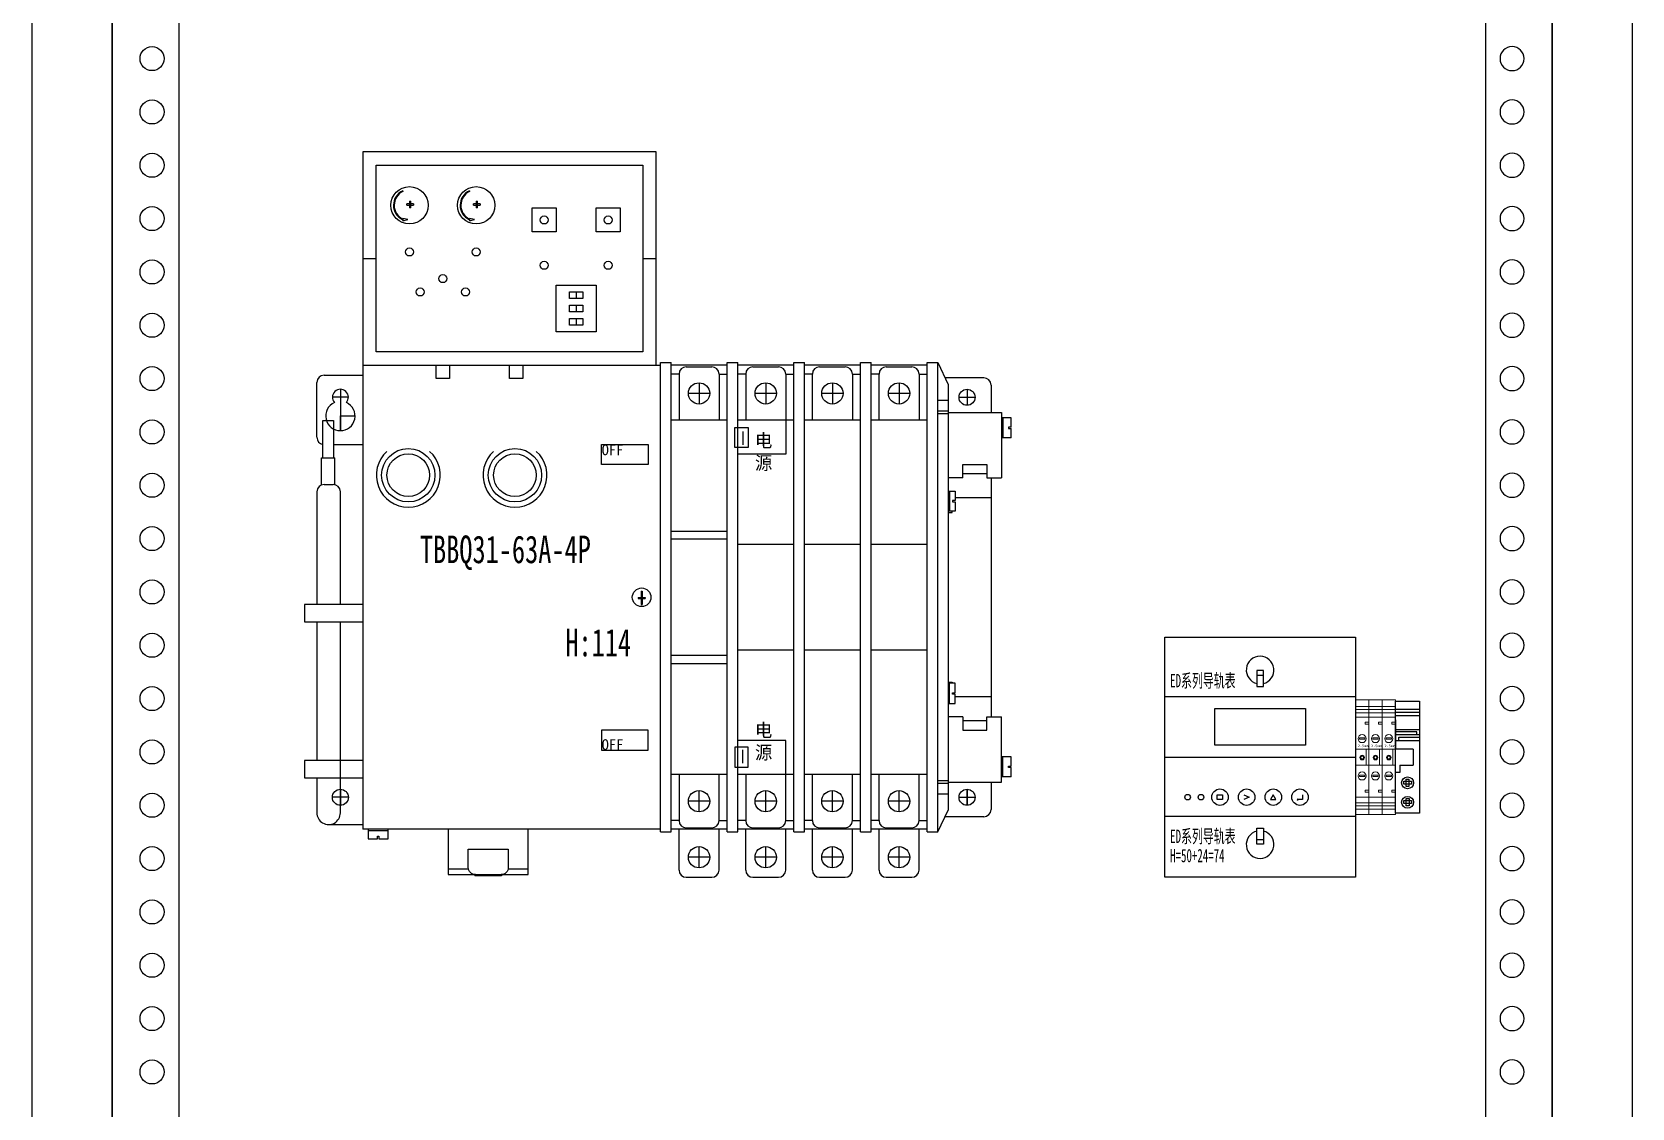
# Model space of a CAD drawing. Extents: x 1518997 to 1519597, y 398691 to 400291.
# Drawn here: x 1518997 to 1519597, y 399493 to 399896 of the extents above; entities that cross this region are included whole.
import ezdxf
from ezdxf.enums import TextEntityAlignment as Align

# ---------------------------------------------------------------- set-up
doc = ezdxf.new("R2010")
doc.units = 0
doc.header["$MEASUREMENT"] = 0
for name, color, linetype in [('01', 7, 'Continuous'), ('LY-JS-BJ', 7, 'Continuous'), ('LY-JS-YQJ', 7, 'Continuous'), ('布置图', 20, 'Continuous')]:
    doc.layers.add(name, color=color, linetype=linetype)
doc.layers.add('LY-二次控制图', color=7, linetype='Continuous', lineweight=18)
doc.styles.add('宋体', font='', dxfattribs={"width": 0.8, "height": 3.5})
doc.styles.get('宋体').set_extended_font_data('SimSun')

# ---------------------------------------------------------------- blocks, each defined once
blk = doc.blocks.new('端子堵头')
at = {"layer": 'LY-JS-YQJ'}
for p, q in [((0, 39.03), (9, 39.03)), ((0, 37.96), (9, 37.96)), ((0, 36.73), (9, 36.73)), ((0, 35), (0, 24)), ((0, 31.48), (9, 31.48)), ((7.97, 30.59), (0, 30.59)), ((7.97, 29.53), (7.97, 30.59)), ((9, 35), (9, 24)), ((9, 34.58), (9, 33.47)), ((0, 29.53), (9, 29.53)), ((0, 27.32), (9, 27.32)), ((1.25, 27.32), (1.25, 28.56)), ((1.25, 28.56), (9, 28.56)), ((6.66, 24), (0, 24)), ((6.66, 24), (6.66, 18)), ((1.59, 15.27), (0, 15.27)), ((1.59, 18), (1.59, 15.27)), ((1.59, 18), (6.66, 18))]:
    blk.add_line(p, q, dxfattribs=at)
for points in [[(0, 42), (9, 42), (9, 0), (0, 0)], [(3.2, 12.05), (6.01, 12.05), (6.01, 10.99), (3.2, 10.99)], [(5.06, 12.84), (5.06, 10.03), (3.99, 10.03), (3.99, 12.84)], [(3.2, 4.76), (6.01, 4.76), (6.01, 3.69), (3.2, 3.69)], [(5.13, 5.6), (5.13, 2.79), (4.06, 2.79), (4.06, 5.6)]]:
    blk.add_lwpolyline(points, close=True, dxfattribs=at)
for centre in [(4.54, 11.43), (4.54, 4.14)]:
    blk.add_circle(centre, 2.23, dxfattribs=at)
blk = doc.blocks.new('A$C03D07FCC')
for p, q in [((0, 19.03), (5, 19.03)), ((5, 19.03), (10, 19.03)), ((0, 17.96), (5, 17.96)), ((0, 16.73), (5, 16.73)), ((5, 13.21), (3.66, 13.21)), ((3.66, 13.21), (3.66, 12.43)), ((3.66, 12.43), (5, 12.43)), ((5, 17.96), (10, 17.96)), ((5, 16.73), (10, 16.73)), ((5, 12.43), (5, 11.32)), ((10, 13.21), (8.66, 13.21)), ((8.66, 13.21), (8.66, 12.43)), ((8.66, 12.43), (10, 12.43)), ((0, 3), (5, 3)), ((4.07, 3), (4.07, -3)), ((5, 3), (10, 3)), ((9.07, 3), (9.07, -3)), ((0, -3), (5, -3)), ((5, -3), (10, -3)), ((0, -17.12), (5, -17.12)), ((5, -12.33), (3.66, -12.33)), ((3.66, -12.33), (3.66, -13.11)), ((3.66, -13.11), (5, -13.11)), ((5, -17.12), (10, -17.12)), ((10, -12.33), (8.66, -12.33)), ((8.66, -12.33), (8.66, -13.11)), ((8.66, -13.11), (10, -13.11)), ((0, -18.19), (5, -18.19)), ((0, -19.42), (5, -19.42)), ((5, -18.19), (10, -18.19)), ((5, -19.42), (10, -19.42))]:
    blk.add_line(p, q)
at = {"color": 2}
for p, q in [((10, 19.03), (15, 19.03)), ((10, 17.96), (15, 17.96)), ((10, 16.73), (15, 16.73)), ((10, 12.43), (10, 11.32)), ((15, 13.21), (13.66, 13.21)), ((13.66, 13.21), (13.66, 12.43)), ((13.66, 12.43), (15, 12.43)), ((15, 12.43), (15, 11.32)), ((10, 3), (15, 3)), ((14.07, 3), (14.07, -3)), ((10, -3), (15, -3)), ((10, -17.12), (15, -17.12)), ((15, -12.33), (13.66, -12.33)), ((13.66, -12.33), (13.66, -13.11)), ((13.66, -13.11), (15, -13.11)), ((10, -18.19), (15, -18.19)), ((10, -19.42), (15, -19.42))]:
    blk.add_line(p, q, dxfattribs=at)
for points in [[(0, 21.5), (5, 21.5), (5, -21.5), (0, -21.5)], [(5, 21.5), (10, 21.5), (10, -21.5), (5, -21.5)], [(0, 15), (5, 15), (5, -15), (0, -15)], [(5, 15), (10, 15), (10, -15), (5, -15)], [(1.47, 7.3), (3.53, 7.3), (3.53, 6.79), (1.47, 6.79)], [(6.47, 7.3), (8.53, 7.3), (8.53, 6.79), (6.47, 6.79)], [(1.47, -6.71), (3.53, -6.71), (3.53, -7.23), (1.47, -7.23)], [(6.47, -6.71), (8.53, -6.71), (8.53, -7.23), (6.47, -7.23)]]:
    blk.add_lwpolyline(points, close=True)
for points in [[(10, 21.5), (15, 21.5), (15, -21.5), (10, -21.5)], [(10, 15), (15, 15), (15, -15), (10, -15)], [(11.47, 7.3), (13.53, 7.3), (13.53, 6.79), (11.47, 6.79)], [(11.47, -6.71), (13.53, -6.71), (13.53, -7.23), (11.47, -7.23)]]:
    blk.add_lwpolyline(points, close=True, dxfattribs=at)
for centre, radius in [((2.5, 7), 1.5), ((7.5, 7), 1.5), ((2.52, -0.08), 0.879), ((2.52, -0.08), 0.879), ((2.52, -0.08), 0.59), ((7.52, -0.08), 0.879), ((7.52, -0.08), 0.879), ((7.52, -0.08), 0.59), ((2.5, -7), 1.5), ((7.5, -7), 1.5)]:
    blk.add_circle(centre, radius)
for centre, radius in [((12.5, 7), 1.5), ((12.52, -0.08), 0.879), ((12.52, -0.08), 0.879), ((12.52, -0.08), 0.59), ((12.5, -7), 1.5)]:
    blk.add_circle(centre, radius, dxfattribs=at)
at = {"layer": 'LY-二次控制图', "lineweight": -3}
blk.add_blockref('端子堵头', (15, -21), dxfattribs=at)
at = {"char_height": 1, "width": 2.5692, "attachment_point": 1}
for insert in [(0.91, 4.81), (5.91, 4.81)]:
    blk.add_mtext('2.5mm', dxfattribs=dict(at, insert=insert))
at = {"color": 2, "insert": (10.91, 4.81), "char_height": 1, "width": 2.5692, "attachment_point": 1}
blk.add_mtext('2.5mm', dxfattribs=at)
blk = doc.blocks.new('双电源TBBQ31-63A-4P-2022.4')
at = {"color": 0}
for p, q in [((131.93, 172.96), (21.93, 172.96)), ((21.93, 172.96), (21.93, 133.06)), ((131.93, 133.06), (131.93, 172.96)), ((36.93, 158.41), (36.93, 158.14)), ((61.93, 158.41), (61.93, 158.14)), ((40.93, 153.46), (38.43, 153.46)), ((38.43, 152.96), (40.93, 152.96)), ((39.43, 154.46), (39.43, 151.96)), ((39.93, 151.96), (39.93, 154.46)), ((65.93, 153.46), (63.43, 153.46)), ((63.43, 152.96), (65.93, 152.96)), ((64.43, 154.46), (64.43, 151.96)), ((64.93, 151.96), (64.93, 154.46)), ((36.93, 147.78), (36.93, 147.78)), ((61.93, 147.78), (61.93, 147.78)), ((21.93, 133.06), (26.93, 133.06)), ((21.93, 132.86), (21.93, -81.04)), ((26.93, 132.86), (21.93, 132.86)), ((126.93, 133.06), (131.93, 133.06)), ((131.93, 132.86), (126.93, 132.86)), ((131.93, 92.96), (131.93, 132.86)), ((101.93, 120.46), (101.93, 117.96)), ((101.93, 115.46), (101.93, 112.96)), ((101.93, 110.46), (101.93, 107.96)), ((21.93, 92.96), (133.5, 92.96)), ((133.5, 93.96), (137.5, 93.96)), ((133.5, -82.04), (133.5, 93.96)), ((137.5, -82.04), (137.5, 93.96)), ((158.5, 92.96), (137.5, 92.96)), ((143.21, 92.41), (152.79, 92.41)), ((158.5, 93.96), (162.5, 93.96)), ((158.5, -82.04), (158.5, 93.96)), ((162.5, -82.04), (162.5, 93.96)), ((183.5, 92.96), (162.5, 92.96)), ((168.21, 92.41), (177.79, 92.41)), ((183.5, 93.96), (187.5, 93.96)), ((183.5, -82.04), (183.5, 93.96)), ((187.5, -82.04), (187.5, 93.96)), ((208.5, 92.96), (187.5, 92.96)), ((193.21, 92.41), (202.79, 92.41)), ((208.5, 93.96), (212.5, 93.96)), ((208.5, -82.04), (208.5, 93.96)), ((212.5, -82.04), (212.5, 93.96)), ((233.5, 92.96), (212.5, 92.96)), ((218.21, 92.41), (227.79, 92.41)), ((233.5, -82.04), (233.5, 93.96)), ((233.5, 93.96), (237.5, 93.96)), ((237.5, -82.04), (237.5, 93.96)), ((237.5, 93.96), (241.48, 85.75)), ((4.7, 65.96), (4.7, 86.56)), ((7.41, 89.27), (21.93, 89.27)), ((140.5, 89.7), (137.5, 89.7)), ((140.5, 89.7), (140.5, 72.41)), ((140.5, 89.7), (140.5, 89.7)), ((148, 86.41), (148, 78.41)), ((155.5, 89.7), (155.5, 72.41)), ((155.5, 89.7), (158.5, 89.7)), ((165.5, 89.7), (162.5, 89.7)), ((165.5, 89.7), (165.5, 72.41)), ((165.5, 89.7), (165.5, 89.7)), ((173, 86.41), (173, 78.41)), ((180.5, 89.7), (183.5, 89.7)), ((180.5, 89.7), (180.5, 59.7)), ((190.5, 89.7), (187.5, 89.7)), ((190.5, 72.41), (190.5, 89.7)), ((190.5, 89.7), (190.5, 89.7)), ((198, 86.41), (198, 78.41)), ((205.5, 89.7), (205.5, 72.41)), ((205.5, 89.7), (208.5, 89.7)), ((215.5, 89.7), (212.5, 89.7)), ((215.5, 72.41), (215.5, 89.7)), ((215.5, 89.7), (215.5, 89.7)), ((223, 86.41), (223, 78.41)), ((230.5, 89.7), (230.5, 72.41)), ((230.5, 89.7), (233.5, 89.7)), ((254.79, 88.25), (240.27, 88.25)), ((241.48, 85.75), (241.48, -73.83)), ((257.5, 85.54), (257.5, 75.25)), ((152, 82.41), (144, 82.41)), ((158.5, 82.41), (158.5, 82.41)), ((177, 82.41), (169, 82.41)), ((183.5, 82.41), (183.5, 82.41)), ((202, 82.41), (194, 82.41)), ((208.5, 82.41), (208.5, 82.41)), ((227, 82.41), (219, 82.41)), ((233.5, 82.41), (233.5, 82.41)), ((241.48, 79.75), (237.5, 79.75)), ((13.5, 73.96), (19, 73.96)), ((13.5, 68.46), (13.5, 73.96)), ((158.5, 72.41), (137.5, 72.41)), ((183.5, 72.41), (162.5, 72.41)), ((208.5, 72.41), (187.5, 72.41)), ((233.5, 72.41), (212.5, 72.41)), ((241.48, 75.75), (237.5, 75.75)), ((241.48, 74.75), (237.5, 74.75)), ((265, 73.29), (261.48, 73.29)), ((261.98, 73.29), (261.98, 65.75)), ((265, 69.77), (265, 73.29)), ((265, 69.77), (264, 69.77)), ((264, 69.77), (264, 69.27)), ((264, 69.27), (265, 69.27)), ((265, 65.75), (265, 69.27)), ((10.98, 63.25), (21.93, 63.25)), ((265, 65.75), (261.48, 65.75)), ((6.48, 48.09), (6.48, 58.25)), ((6.48, 58.25), (11.48, 58.25)), ((11.48, 48.16), (11.48, 58.25)), ((180.5, 59.7), (162.5, 59.7)), ((7.41, 48.25), (10.79, 48.25)), ((246.98, 50.75), (241.48, 50.75)), ((255.98, 52.25), (246.98, 52.25)), ((255.98, 50.75), (261.48, 50.75)), ((257.5, 50.75), (257.5, -38.83)), ((4.7, 45.54), (4.7, 3.25)), ((13.5, 3.25), (13.5, 45.54)), ((241.48, 45.75), (244, 45.75)), ((241.98, 45.75), (241.98, 38.21)), ((244, 42.23), (243, 42.23)), ((243, 42.23), (243, 41.73)), ((244, 45.75), (244, 42.23)), ((257.5, 43.25), (244, 43.25)), ((244, 38.21), (241.48, 38.21)), ((241.48, 37.75), (242.95, 37.75)), ((242.95, 37.75), (242.95, 38.21)), ((243, 41.73), (244, 41.73)), ((244, 41.73), (244, 38.21)), ((137.5, 30.75), (158.5, 30.75)), ((158.5, 27.75), (137.5, 27.75)), ((183.5, 25.75), (162.5, 25.75)), ((208.5, 25.75), (187.5, 25.75)), ((233.5, 25.75), (212.5, 25.75)), ((126.28, 8.25), (126.68, 8.25)), ((126.28, 8.25), (126.28, 3.25)), ((126.68, 8.25), (126.68, 3.25)), ((125.18, 5.95), (127.78, 5.95)), ((125.18, 5.95), (125.18, 5.55)), ((125.18, 5.55), (127.78, 5.55)), ((126.28, 3.25), (126.68, 3.25)), ((127.78, 5.95), (127.78, 5.55)), ((4.7, -3.25), (4.7, -55.25)), ((13.5, -74.85), (13.5, -3.25)), ((158.5, -15.83), (137.5, -15.83)), ((183.5, -13.83), (162.5, -13.83)), ((208.5, -13.83), (187.5, -13.83)), ((233.5, -13.83), (212.5, -13.83)), ((137.5, -18.83), (158.5, -18.83)), ((241.48, -25.83), (242.95, -25.83)), ((244, -26.29), (241.48, -26.29)), ((241.98, -33.83), (241.98, -26.29)), ((242.95, -25.83), (242.95, -26.29)), ((243, -30.31), (243, -29.81)), ((243, -29.81), (244, -29.81)), ((244, -29.81), (244, -26.29)), ((241.48, -33.83), (244, -33.83)), ((244, -30.31), (243, -30.31)), ((244, -33.83), (244, -30.31)), ((257.5, -31.33), (244, -31.33)), ((246.98, -38.83), (241.48, -38.83)), ((255.98, -40.33), (246.98, -40.33)), ((255.98, -38.83), (261.48, -38.83)), ((180.5, -47.78), (162.5, -47.78)), ((180.5, -77.78), (180.5, -47.78)), ((265, -53.83), (261.48, -53.83)), ((261.98, -61.37), (261.98, -53.83)), ((265, -57.35), (265, -53.83)), ((264, -57.85), (264, -57.35)), ((264, -57.35), (265, -57.35)), ((265, -57.85), (264, -57.85)), ((265, -61.37), (265, -57.85)), ((4.7, -61.75), (4.7, -74.91)), ((158.5, -60.49), (137.5, -60.49)), ((140.5, -60.49), (140.5, -77.78)), ((155.5, -77.78), (155.5, -60.49)), ((183.5, -60.49), (162.5, -60.49)), ((165.5, -60.49), (165.5, -77.78)), ((208.5, -60.49), (187.5, -60.49)), ((190.5, -77.78), (190.5, -60.49)), ((205.5, -77.78), (205.5, -60.49)), ((233.5, -60.49), (212.5, -60.49)), ((215.5, -77.78), (215.5, -60.49)), ((230.5, -77.78), (230.5, -60.49)), ((241.48, -62.83), (237.5, -62.83)), ((241.48, -63.83), (237.5, -63.83)), ((257.5, -63.33), (257.5, -73.62)), ((265, -61.37), (261.48, -61.37)), ((152, -70.49), (144, -70.49)), ((148, -74.49), (148, -66.49)), ((158.5, -70.49), (158.5, -70.49)), ((177, -70.49), (169, -70.49)), ((173, -74.49), (173, -66.49)), ((183.5, -70.49), (183.5, -70.49)), ((202, -70.49), (194, -70.49)), ((198, -74.49), (198, -66.49)), ((208.5, -70.49), (208.5, -70.49)), ((227, -70.49), (219, -70.49)), ((223, -74.49), (223, -66.49)), ((233.5, -70.49), (233.5, -70.49)), ((241.48, -67.83), (237.5, -67.83)), ((248.5, -66.04), (248.5, -72.04)), ((13.5, -74.85), (13.5, -74.85)), ((140.5, -77.78), (137.5, -77.78)), ((140.5, -77.78), (140.5, -77.78)), ((155.5, -77.78), (158.5, -77.78)), ((165.5, -77.78), (162.5, -77.78)), ((165.5, -77.78), (165.5, -77.78)), ((180.5, -77.78), (183.5, -77.78)), ((190.5, -77.78), (187.5, -77.78)), ((190.5, -77.78), (190.5, -77.78)), ((205.5, -77.78), (208.5, -77.78)), ((215.5, -77.78), (212.5, -77.78)), ((215.5, -77.78), (215.5, -77.78)), ((230.5, -77.78), (233.5, -77.78)), ((237.5, -82.04), (241.48, -73.83)), ((254.79, -76.33), (240.27, -76.33)), ((9.1, -79.25), (21.93, -79.25)), ((133.5, -81.04), (21.93, -81.04)), ((23.94, -81.04), (23.94, -84.56)), ((23.94, -81.54), (31.48, -81.54)), ((27.46, -84.56), (27.46, -83.56)), ((27.46, -83.56), (27.96, -83.56)), ((27.96, -83.56), (27.96, -84.56)), ((31.48, -84.56), (31.48, -81.04)), ((53.98, -81.04), (53.98, -98.04)), ((83.98, -98.04), (83.98, -81.04)), ((133.5, -82.04), (137.5, -82.04)), ((158.5, -81.04), (137.5, -81.04)), ((140.5, -96.33), (140.5, -81.04)), ((143.21, -80.49), (152.79, -80.49)), ((155.5, -96.33), (155.5, -81.04)), ((158.5, -82.04), (162.5, -82.04)), ((183.5, -81.04), (162.5, -81.04)), ((165.5, -96.33), (165.5, -81.04)), ((168.21, -80.49), (177.79, -80.49)), ((180.5, -96.33), (180.5, -81.04)), ((183.5, -82.04), (187.5, -82.04)), ((208.5, -81.04), (187.5, -81.04)), ((190.5, -96.33), (190.5, -81.04)), ((193.21, -80.49), (202.79, -80.49)), ((205.5, -96.33), (205.5, -81.04)), ((208.5, -82.04), (212.5, -82.04)), ((233.5, -81.04), (212.5, -81.04)), ((215.5, -96.33), (215.5, -81.04)), ((218.21, -80.49), (227.79, -80.49)), ((230.5, -96.33), (230.5, -81.04)), ((233.5, -82.04), (237.5, -82.04)), ((23.94, -84.56), (27.46, -84.56)), ((27.96, -84.56), (31.48, -84.56)), ((148, -95.49), (148, -87.49)), ((173, -95.49), (173, -87.49)), ((198, -95.49), (198, -87.49)), ((223, -95.49), (223, -87.49)), ((152, -91.49), (144, -91.49)), ((177, -91.49), (169, -91.49)), ((202, -91.49), (194, -91.49)), ((227, -91.49), (219, -91.49)), ((53.98, -98.04), (83.98, -98.04)), ((63.98, -98.03), (63.98, -98.54)), ((73.98, -98.03), (73.98, -98.54)), ((143.21, -99.04), (152.79, -99.04)), ((155.5, -96.33), (155.5, -96.33)), ((168.21, -99.04), (177.79, -99.04)), ((193.21, -99.04), (202.79, -99.04)), ((218.21, -99.04), (227.79, -99.04))]:
    blk.add_line(p, q, dxfattribs=at)
blk.add_line((21.93, 92.96), (131.93, 92.96))
at = {"color": 1}
for p, q in [((16.5, 80.96), (10.5, 80.96)), ((13.5, 83.96), (13.5, 68.46)), ((245.5, 80.96), (251.5, 80.96)), ((248.5, 83.96), (248.5, 77.96)), ((16.5, -69.04), (10.5, -69.04)), ((13.5, -66.04), (13.5, -72.04)), ((245.5, -69.04), (251.5, -69.04)), ((248.5, -72.04), (248.5, -66.04))]:
    blk.add_line(p, q, dxfattribs=at)
at = {"color": 0, "lineweight": -3}
for p, q in [((164.48, 68.2), (164.48, 63.2)), ((164.48, -56.28), (164.48, -51.28))]:
    blk.add_line(p, q, dxfattribs=at)
at = {"color": 0}
for points in [[(26.93, 167.96), (126.93, 167.96), (126.93, 97.96), (26.93, 97.96)], [(85.43, 151.96), (94.43, 151.96), (94.43, 142.96), (85.43, 142.96)], [(109.43, 151.96), (118.43, 151.96), (118.43, 142.96), (109.43, 142.96)], [(38.8, 147.62), (36.88, 148.05), (36.88, 147.19)], [(63.8, 147.62), (61.88, 148.05), (61.88, 147.19)], [(94.43, 122.96), (109.43, 122.96), (109.43, 105.46), (94.43, 105.46)], [(99.43, 120.46), (104.43, 120.46), (104.43, 117.96), (99.43, 117.96)], [(99.43, 115.46), (104.43, 115.46), (104.43, 112.96), (99.43, 112.96)], [(99.43, 110.46), (104.43, 110.46), (104.43, 107.96), (99.43, 107.96)], [(161.48, 69.7), (166.48, 69.7), (166.48, 62.2), (161.48, 62.2)], [(111.48, 63.25), (128.98, 63.25), (128.98, 55.75), (111.48, 55.75)], [(111.48, -51.33), (128.98, -51.33), (128.98, -43.83), (111.48, -43.83)], [(161.48, -57.78), (166.48, -57.78), (166.48, -50.28), (161.48, -50.28)]]:
    blk.add_lwpolyline(points, close=True, dxfattribs=at)
for points in [[(38.43, 152.96), (38.43, 153.46)], [(39.43, 154.46), (39.93, 154.46)], [(39.93, 151.96), (39.43, 151.96)], [(40.93, 153.46), (40.93, 152.96)], [(63.43, 152.96), (63.43, 153.46)], [(64.43, 154.46), (64.93, 154.46)], [(64.93, 151.96), (64.43, 151.96)], [(65.93, 153.46), (65.93, 152.96)], [(54.43, 92.96), (54.43, 87.96), (49.43, 87.96), (49.43, 92.96)], [(81.93, 92.96), (81.93, 87.96), (76.93, 87.96), (76.93, 92.96)], [(6.98, 58.25), (6.98, 72.25), (10.98, 72.25), (10.98, 58.25)], [(241.48, 75.25), (261.48, 75.25), (261.48, 50.75)], [(246.98, 50.75), (246.98, 55.75), (255.98, 55.75), (255.98, 50.75)], [(21.93, 3.25), (0, 3.25), (0, -3.25), (21.93, -3.25)], [(241.48, -63.33), (261.48, -63.33), (261.48, -38.83)], [(246.98, -38.83), (246.98, -43.83), (255.98, -43.83), (255.98, -38.83)], [(21.93, -55.25), (0, -55.25), (0, -61.75), (21.93, -61.75)], [(61.48, -96.04), (53.98, -96.04)], [(73.98, -98.54), (63.98, -98.54)], [(83.98, -96.04), (76.48, -96.04)]]:
    blk.add_lwpolyline(points, dxfattribs=at)
blk.add_lwpolyline([(64.19, -98.04, -0.414214), (61.48, -95.33), (61.48, -88.54), (76.48, -88.54), (76.48, -95.33, -0.414214), (73.77, -98.04)], format="xyb", dxfattribs=at)
for centre, radius in [((39.43, 152.96), 7), ((64.43, 152.96), 7), ((89.93, 147.46), 1.5), ((113.93, 147.46), 1.5), ((51.93, 125.46), 1.5), ((89.93, 130.46), 1.5), ((113.93, 130.46), 1.5), ((43.43, 120.46), 1.5), ((60.43, 120.46), 1.5), ((148, 82.41), 4), ((173, 82.41), 4), ((198, 82.41), 4), ((223, 82.41), 4), ((248.5, 80.96), 3), ((38.98, 51.75), 10), ((78.98, 51.75), 10), ((38.98, 51.75), 8), ((78.98, 51.75), 8), ((126.48, 5.96), 3.5), ((13.5, -69.04), 3), ((148, -70.49), 4), ((173, -70.49), 4), ((198, -70.49), 4), ((223, -70.49), 4), ((248.5, -69.04), 3), ((148, -91.49), 4), ((173, -91.49), 4), ((198, -91.49), 4), ((223, -91.49), 4)]:
    blk.add_circle(centre, radius, dxfattribs=at)
at = {"color": 0, "lineweight": -3}
for centre in [(39.43, 135.46), (64.43, 135.46)]:
    blk.add_circle(centre, 1.5, dxfattribs=at)
at = {"color": 0}
for centre, radius, start, end in [((39.43, 152.96), 6, 114.62432, 244.78182), ((39.43, 152.96), 5.75, 115.77146, 243.60282), ((64.43, 152.96), 6, 114.62432, 244.78182), ((64.43, 152.96), 5.75, 115.77146, 243.60282), ((143.21, 89.7), 2.71, 90, 180), ((152.79, 89.7), 2.71, 0, 90), ((168.21, 89.7), 2.71, 90, 180), ((177.79, 89.7), 2.71, 0, 90), ((193.21, 89.7), 2.71, 90, 180), ((202.79, 89.7), 2.71, 0, 90), ((218.21, 89.7), 2.71, 90, 180), ((227.79, 89.7), 2.71, 0, 90), ((7.41, 86.56), 2.71, 90, 180), ((254.79, 85.54), 2.71, 0, 90), ((13.5, 73.96), 5.5, 114.16958, 65.83042), ((13.5, 80.96), 3, 318.64563, 221.35437), ((7.41, 65.96), 2.71, 180, 260.87899), ((38.98, 51.75), 12, 131.7603, 48.2397), ((78.98, 51.75), 12, 131.7603, 48.2397), ((7.41, 45.54), 2.71, 90, 180), ((10.79, 45.54), 2.71, 0, 90), ((9.1, -74.85), 4.4, 179.18654, 0), ((143.21, -77.78), 2.71, 180, 270), ((152.79, -77.78), 2.71, 270, 0), ((168.21, -77.78), 2.71, 180, 270), ((177.79, -77.78), 2.71, 270, 0), ((193.21, -77.78), 2.71, 180, 270), ((202.79, -77.78), 2.71, 270, 0), ((218.21, -77.78), 2.71, 180, 270), ((227.79, -77.78), 2.71, 270, 0), ((254.79, -73.62), 2.71, 270, 0), ((143.21, -96.33), 2.71, 180, 270), ((152.79, -96.33), 2.71, 270, 0), ((168.21, -96.33), 2.71, 180, 270), ((177.79, -96.33), 2.71, 270, 0), ((193.21, -96.33), 2.71, 180, 270), ((202.79, -96.33), 2.71, 270, 0), ((218.21, -96.33), 2.71, 180, 270), ((227.79, -96.33), 2.71, 270, 0)]:
    blk.add_arc(centre, radius, start, end, dxfattribs=at)
for s, width, insert, char_height, attachment_point in [('电源', 10, (168.98, 67.2), 5, 1), ('    OFF', 17.5, (111.48, 63.25), 4, 1), ('电源', 10, (168.98, -55.28), 5, 7), ('    OFF', 17.5, (111.48, -51.33), 4, 7)]:
    blk.add_mtext_dynamic_manual_height_columns(s, width=width, gutter_width=12.5, heights=[0], dxfattribs=dict(at, insert=insert, char_height=char_height, attachment_point=attachment_point))
at = {"layer": '01', "color": 4, "style": '宋体', "width": 0.7}
for s, height, p in [('TBBQ31-63A-4P', 10.3588, (75.38, 22.73)), ('H:114', 10.359, (110.2, -11.1))]:
    blk.add_text(s, height=height, dxfattribs=at).set_placement(p, align=Align.MIDDLE)
blk = doc.blocks.new('ED系列导轨表-海恩德')
for p, q in [((34.53, 30.78), (36.97, 30.78)), ((29.7, -14.01), (31.7, -14.94)), ((31.7, -14.94), (29.7, -15.86)), ((40.7, -14.01), (39.7, -15.86)), ((39.7, -15.86), (41.7, -15.86)), ((41.7, -15.86), (40.7, -14.01)), ((49.7, -15.86), (50.04, -15.61)), ((49.7, -15.86), (50.04, -16.11)), ((34.53, -30.78), (36.97, -30.78))]:
    blk.add_line(p, q)
at = {"color": 1}
blk.add_line((0, 0), (71.5, 0), dxfattribs=at)
for points in [[(0, 45), (71.5, 45), (71.5, -45), (0, -45)], [(34.53, 26.56), (36.97, 26.56), (36.97, 32.53), (34.53, 32.53)], [(18.77, 18.28), (52.73, 18.28), (52.73, 4.5), (18.77, 4.5)], [(19.7, -14.01), (21.7, -14.01), (21.7, -15.86), (19.7, -15.86)], [(34.53, -26.56), (36.97, -26.56), (36.97, -32.53), (34.53, -32.53)]]:
    blk.add_lwpolyline(points, close=True)
at = {"color": 3}
blk.add_lwpolyline([(0, 22.83), (71.5, 22.83), (71.5, -22.17), (0, -22.17)], close=True, dxfattribs=at)
blk.add_lwpolyline([(51.7, -14.01), (51.7, -15.86), (49.7, -15.86)])
for centre, radius in [((20.7, -14.94), 3.07), ((30.7, -14.94), 3.07), ((40.7, -14.94), 3.07), ((50.7, -14.94), 3.07), ((8.57, -14.94), 1.06), ((13.57, -14.94), 1.06)]:
    blk.add_circle(centre, radius)
for centre, start, end in [((35.75, 32.71), 283.60377, 256.39623), ((35.75, -32.71), 103.60377, 76.39623)]:
    blk.add_arc(centre, 5.18, start, end)
at = {"layer": 'LY-二次控制图', "color": 4, "lineweight": -3, "style": '宋体', "width": 0.6}
for s, p in [('ED系列导轨表', (2.01, 26.24)), ('ED系列导轨表', (2.01, -32.11)), ('H=50+24=74', (2.01, -39.34))]:
    blk.add_text(s, height=5, dxfattribs=at).set_placement(p)
blk = doc.blocks.new('*U27')
at = {"layer": 'LY-JS-BJ', "color": 6}
blk.add_circle((0, 0), 4.5, dxfattribs=at)
blk = doc.blocks.new('*U28')
at = {"layer": 'LY-JS-BJ', "color": 0, "linetype": 'ByBlock', "lineweight": -2, "transparency": 16777216}
for p in [(0, -280), (0, -300), (0, -320), (0, -340), (0, -360), (0, -380), (0, -400), (0, -420), (0, -440), (0, -460), (0, -480), (0, -500), (0, -520), (0, -540), (0, -560), (0, -580), (0, -600), (0, -620), (0, -640), (0, -660)]:
    blk.add_blockref('*U27', p, dxfattribs=at)
blk = doc.blocks.new('*U32')
at = {"layer": 'LY-JS-BJ', "color": 6}
blk.add_circle((0, 0), 4.5, dxfattribs=at)
blk = doc.blocks.new('*U33')
at = {"layer": 'LY-JS-BJ', "color": 0, "linetype": 'ByBlock', "lineweight": -2, "transparency": 16777216}
for p in [(0, -280), (0, -300), (0, -320), (0, -340), (0, -360), (0, -380), (0, -400), (0, -420), (0, -440), (0, -460), (0, -480), (0, -500), (0, -520), (0, -540), (0, -560), (0, -580), (0, -600), (0, -620), (0, -640), (0, -660)]:
    blk.add_blockref('*U32', p, dxfattribs=at)

msp = doc.modelspace()

# ---------------------------------------------------------------- linework, layer by layer
at = {"layer": 'LY-JS-BJ', "color": 6, "ltscale": 50}
for points in [[(1519027.05, 400236.03), (1519027.05, 398691.03)], [(1519567.05, 400236.03), (1519567.05, 398691.03)]]:
    msp.add_lwpolyline(points, dxfattribs=at)
at = {"layer": 'LY-JS-BJ', "color": 6, "lineweight": -3}
for points in [[(1519052.05, 400176.03), (1519052.05, 398776.03), (1519027.05, 398776.03), (1519027.05, 400176.03)], [(1519542.05, 400176.03), (1519542.05, 398776.03), (1519567.05, 398776.03), (1519567.05, 400176.03)]]:
    msp.add_lwpolyline(points, close=True, dxfattribs=at)
at = {"layer": '布置图', "ltscale": 50}
msp.add_lwpolyline([(1518997.05, 400291.03), (1519597.05, 400291.03), (1519597.05, 398691.03), (1518997.05, 398691.03)], close=True, dxfattribs=at)

# ---------------------------------------------------------------- block references
at = {"color": 6}
for name, p in [('双电源TBBQ31-63A-4P-2022.4', (1519099.18, 399678.07)), ('ED系列导轨表-海恩德', (1519421.84, 399624.03))]:
    msp.add_blockref(name, p, dxfattribs=at)
at = {"layer": 'LY-JS-BJ', "color": 6, "lineweight": -3}
msp.add_blockref('*U33', (1519042.05, 400166.03), dxfattribs=at)
at = {"layer": 'LY-JS-BJ', "color": 6, "lineweight": -3, "xscale": -1}
msp.add_blockref('*U28', (1519552.05, 400166.03), dxfattribs=at)
at = {"layer": 'LY-二次控制图', "color": 6, "lineweight": -3}
msp.add_blockref('A$C03D07FCC', (1519493.34, 399624.03), dxfattribs=at)

doc.saveas('drawing.dxf')
